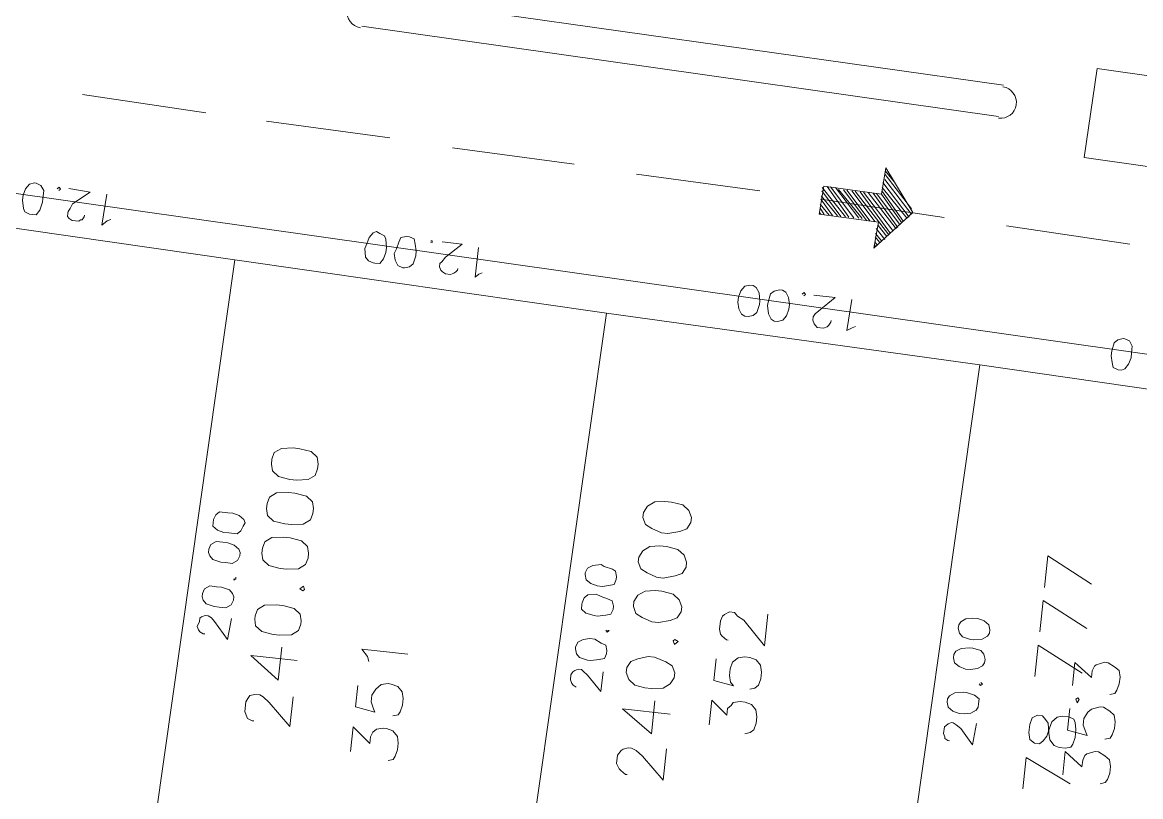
# Model space of a CAD drawing. Header units: metres. Extents: x -977055 to 805873, y -1033982 to 242021.
# Drawn here: x 2740.82 to 2776.64, y 906.28 to 931.07 of the extents above; entities that cross this region are included whole.
import ezdxf

# ---------------------------------------------------------------- set-up
doc = ezdxf.new("R2010")
doc.units = ezdxf.units.M
for name, color, linetype in [('PDF_acera', 7, 'Continuous'), ('PDF_areas por lote', 7, 'Continuous'), ('PDF_COTAS', 7, 'Continuous'), ('PDF_Garita', 7, 'Continuous'), ('PDF_linea de centro', 7, 'Continuous'), ('PDF_LOTES', 7, 'Continuous'), ('PDF_No. lotes', 7, 'Continuous'), ('PDF_VIAS', 7, 'Continuous')]:
    doc.layers.add(name, color=color, linetype=linetype)

# ---------------------------------------------------------------- blocks, each defined once
blk = doc.blocks.new('CALLE')
at = {"layer": 'PDF_acera', "lineweight": 9}
for points in [[(-111.724704, -292.584096), (-109.184544, -217.903392), (-107.787456, -216.633312), (-76.755168, -217.691712), (-75.442752, -219.046464), (-77.89824, -291.102336), (-78.787296, -291.06)], [(-71.632512, -267.648192), (-72.18288, -284.032224)], [(-70.828128, -267.648192), (-71.378496, -284.07456)]]:
    blk.add_lwpolyline(points, dxfattribs=at)
for centre, start, end in [((-71.272656, -267.627024), 358.0499567, 178.0499213), ((-71.823024, -284.053392), 178.0499567, 358.0499213)]:
    blk.add_arc(centre, 0.402192, start, end, dxfattribs=at)
at = {"layer": 'PDF_areas por lote', "lineweight": 9}
for points in [[(-89.54064, -266.801472), (-89.54064, -266.759136), (-89.498304, -266.632128), (-89.413632, -266.589792), (-89.32896, -266.547456), (-89.074944, -266.547456), (-88.990272, -266.589792), (-88.9056, -266.632128), (-88.863264, -266.759136), (-88.863264, -266.886144), (-88.9056, -266.970816), (-89.032608, -267.14016), (-89.582976, -267.732864), (-88.820928, -267.732864)], [(-87.889536, -267.732864), (-87.889536, -266.547456), (-88.439904, -267.309504), (-87.593184, -267.309504)], [(-89.879328, -276.411744), (-89.879328, -276.369408), (-89.794656, -276.2424), (-89.75232, -276.200064), (-89.625312, -276.115392), (-89.413632, -276.115392), (-89.286624, -276.200064), (-89.244288, -276.2424), (-89.201952, -276.369408), (-89.201952, -276.45408), (-89.244288, -276.581088), (-89.371296, -276.750432), (-89.921664, -277.343136), (-89.11728, -277.343136)], [(-88.228224, -277.343136), (-88.228224, -276.115392), (-88.778592, -276.919776), (-87.931872, -276.919776)], [(-88.9056, -287.67312), (-88.355232, -286.487712), (-89.159616, -286.487712)], [(-86.069088, -287.67312), (-85.476384, -286.487712), (-86.280768, -286.487712)], [(-84.926016, -287.67312), (-84.333312, -286.487712), (-85.137696, -286.487712)], [(-83.782944, -287.67312), (-83.19024, -286.487712), (-83.994624, -286.487712)]]:
    blk.add_lwpolyline(points, dxfattribs=at)
for points in [[(-86.958144, -266.547456), (-87.127488, -266.589792), (-87.254496, -266.759136), (-87.296832, -267.055488), (-87.296832, -267.224832), (-87.254496, -267.521184), (-87.127488, -267.690528), (-86.958144, -267.732864), (-86.873472, -267.732864), (-86.704128, -267.690528), (-86.57712, -267.521184), (-86.534784, -267.224832), (-86.534784, -267.055488), (-86.57712, -266.759136), (-86.704128, -266.589792), (-86.873472, -266.547456)], [(-85.264704, -266.547456), (-85.434048, -266.589792), (-85.561056, -266.759136), (-85.603392, -267.055488), (-85.603392, -267.224832), (-85.561056, -267.521184), (-85.434048, -267.690528), (-85.264704, -267.732864), (-85.137696, -267.732864), (-84.968352, -267.690528), (-84.841344, -267.521184), (-84.799008, -267.224832), (-84.799008, -267.055488), (-84.841344, -266.759136), (-84.968352, -266.589792), (-85.137696, -266.547456)], [(-84.121632, -266.547456), (-84.290976, -266.589792), (-84.417984, -266.759136), (-84.46032, -267.055488), (-84.46032, -267.224832), (-84.417984, -267.521184), (-84.290976, -267.690528), (-84.121632, -267.732864), (-83.994624, -267.732864), (-83.82528, -267.690528), (-83.698272, -267.521184), (-83.655936, -267.224832), (-83.655936, -267.055488), (-83.698272, -266.759136), (-83.82528, -266.589792), (-83.994624, -266.547456)], [(-82.97856, -266.547456), (-83.147904, -266.589792), (-83.274912, -266.759136), (-83.317248, -267.055488), (-83.317248, -267.224832), (-83.274912, -267.521184), (-83.147904, -267.690528), (-82.97856, -267.732864), (-82.851552, -267.732864), (-82.682208, -267.690528), (-82.5552, -267.521184), (-82.512864, -267.224832), (-82.512864, -267.055488), (-82.5552, -266.759136), (-82.682208, -266.589792), (-82.851552, -266.547456)], [(-86.069088, -267.605856), (-86.111424, -267.690528), (-86.069088, -267.732864), (-85.984416, -267.690528)], [(-87.296832, -276.115392), (-87.466176, -276.200064), (-87.593184, -276.369408), (-87.63552, -276.623424), (-87.63552, -276.792768), (-87.593184, -277.08912), (-87.466176, -277.258464), (-87.296832, -277.343136), (-87.169824, -277.343136), (-87.00048, -277.258464), (-86.915808, -277.08912), (-86.831136, -276.792768), (-86.831136, -276.623424), (-86.915808, -276.369408), (-87.00048, -276.200064), (-87.169824, -276.115392)], [(-85.603392, -276.115392), (-85.772736, -276.200064), (-85.857408, -276.369408), (-85.94208, -276.623424), (-85.94208, -276.792768), (-85.857408, -277.08912), (-85.772736, -277.258464), (-85.603392, -277.343136), (-85.476384, -277.343136), (-85.30704, -277.258464), (-85.180032, -277.08912), (-85.137696, -276.792768), (-85.137696, -276.623424), (-85.180032, -276.369408), (-85.30704, -276.200064), (-85.476384, -276.115392)], [(-84.46032, -276.115392), (-84.629664, -276.200064), (-84.714336, -276.369408), (-84.799008, -276.623424), (-84.799008, -276.792768), (-84.714336, -277.08912), (-84.629664, -277.258464), (-84.46032, -277.343136), (-84.333312, -277.343136), (-84.163968, -277.258464), (-84.03696, -277.08912), (-83.994624, -276.792768), (-83.994624, -276.623424), (-84.03696, -276.369408), (-84.163968, -276.200064), (-84.333312, -276.115392)], [(-83.317248, -276.115392), (-83.486592, -276.200064), (-83.571264, -276.369408), (-83.655936, -276.623424), (-83.655936, -276.792768), (-83.571264, -277.08912), (-83.486592, -277.258464), (-83.317248, -277.343136), (-83.19024, -277.343136), (-83.020896, -277.258464), (-82.893888, -277.08912), (-82.851552, -276.792768), (-82.851552, -276.623424), (-82.893888, -276.369408), (-83.020896, -276.200064), (-83.19024, -276.115392)], [(-86.36544, -277.216128), (-86.450112, -277.258464), (-86.36544, -277.343136), (-86.323104, -277.258464)], [(-87.720192, -286.487712), (-87.889536, -286.530048), (-87.974208, -286.657056), (-87.974208, -286.784064), (-87.889536, -286.868736), (-87.762528, -286.953408), (-87.550848, -286.995744), (-87.381504, -287.03808), (-87.254496, -287.165088), (-87.21216, -287.292096), (-87.21216, -287.46144), (-87.254496, -287.588448), (-87.339168, -287.630784), (-87.508512, -287.67312), (-87.720192, -287.67312), (-87.889536, -287.630784), (-87.974208, -287.588448), (-88.016544, -287.46144), (-88.016544, -287.292096), (-87.974208, -287.165088), (-87.8472, -287.03808), (-87.677856, -286.995744), (-87.42384, -286.953408), (-87.339168, -286.868736), (-87.254496, -286.784064), (-87.254496, -286.657056), (-87.339168, -286.530048), (-87.508512, -286.487712)], [(-86.746464, -287.588448), (-86.831136, -287.630784), (-86.746464, -287.67312), (-86.704128, -287.630784)]]:
    blk.add_lwpolyline(points, close=True, dxfattribs=at)
at = {"layer": 'PDF_COTAS', "lineweight": 9}
for points in [[(-77.305536, -259.816032), (-77.305536, -259.900704), (-77.178528, -259.985376), (-76.966848, -260.027712), (-76.882176, -260.027712), (-76.670496, -260.027712), (-76.543488, -259.94304), (-76.501152, -259.816032), (-76.501152, -259.773696), (-76.543488, -259.646688), (-76.670496, -259.562016), (-76.83984, -259.51968), (-76.966848, -259.51968), (-77.178528, -259.562016), (-77.2632, -259.604352), (-77.305536, -259.73136)], [(-87.00048, -265.954752), (-87.550848, -265.912416), (-87.127488, -265.531392), (-87.042816, -265.44672), (-87.00048, -265.362048), (-87.00048, -265.277376), (-87.042816, -265.192704), (-87.085152, -265.150368), (-87.169824, -265.150368), (-87.296832, -265.108032), (-87.381504, -265.150368), (-87.42384, -265.192704), (-87.466176, -265.277376), (-87.466176, -265.319712), (-87.466176, -265.277376), (-87.42384, -265.192704), (-87.381504, -265.150368), (-87.296832, -265.108032), (-87.169824, -265.150368), (-87.085152, -265.150368), (-87.042816, -265.192704), (-87.00048, -265.277376), (-87.00048, -265.362048), (-87.042816, -265.44672), (-87.127488, -265.531392), (-87.550848, -265.912416)], [(-86.534784, -265.150368), (-86.619456, -265.192704), (-86.704128, -265.277376), (-86.746464, -265.489056), (-86.746464, -265.616064), (-86.746464, -265.785408), (-86.661792, -265.912416), (-86.534784, -265.954752), (-86.450112, -265.954752), (-86.36544, -265.912416), (-86.280768, -265.827744), (-86.238432, -265.616064), (-86.238432, -265.489056), (-86.238432, -265.319712), (-86.323104, -265.192704), (-86.450112, -265.150368)], [(-86.534784, -265.150368), (-86.619456, -265.192704), (-86.704128, -265.277376), (-86.746464, -265.489056), (-86.746464, -265.616064), (-86.746464, -265.785408), (-86.661792, -265.912416), (-86.534784, -265.954752), (-86.450112, -265.954752), (-86.36544, -265.912416), (-86.280768, -265.827744), (-86.238432, -265.616064), (-86.238432, -265.489056), (-86.238432, -265.319712), (-86.323104, -265.192704), (-86.450112, -265.150368)], [(-85.391712, -265.192704), (-85.476384, -265.23504), (-85.561056, -265.319712), (-85.603392, -265.531392), (-85.603392, -265.6584), (-85.603392, -265.827744), (-85.51872, -265.954752), (-85.391712, -265.997088), (-85.30704, -265.997088), (-85.222368, -265.954752), (-85.137696, -265.827744), (-85.09536, -265.6584), (-85.09536, -265.531392), (-85.09536, -265.362048), (-85.180032, -265.23504), (-85.30704, -265.192704)], [(-85.391712, -265.192704), (-85.476384, -265.23504), (-85.561056, -265.319712), (-85.603392, -265.531392), (-85.603392, -265.6584), (-85.603392, -265.827744), (-85.51872, -265.954752), (-85.391712, -265.997088), (-85.30704, -265.997088), (-85.222368, -265.954752), (-85.137696, -265.827744), (-85.09536, -265.6584), (-85.09536, -265.531392), (-85.09536, -265.362048), (-85.180032, -265.23504), (-85.30704, -265.192704)], [(-84.629664, -265.23504), (-84.714336, -265.23504), (-84.799008, -265.362048), (-84.841344, -265.531392), (-84.841344, -265.6584), (-84.841344, -265.87008), (-84.756672, -265.954752), (-84.629664, -265.997088), (-84.544992, -266.039424), (-84.46032, -265.997088), (-84.375648, -265.87008), (-84.333312, -265.700736), (-84.333312, -265.573728), (-84.333312, -265.362048), (-84.417984, -265.277376), (-84.544992, -265.23504)], [(-84.629664, -265.23504), (-84.714336, -265.23504), (-84.799008, -265.362048), (-84.841344, -265.531392), (-84.841344, -265.6584), (-84.841344, -265.87008), (-84.756672, -265.954752), (-84.629664, -265.997088), (-84.544992, -266.039424), (-84.46032, -265.997088), (-84.375648, -265.87008), (-84.333312, -265.700736), (-84.333312, -265.573728), (-84.333312, -265.362048), (-84.417984, -265.277376), (-84.544992, -265.23504)], [(-85.94208, -265.954752), (-85.984416, -265.954752), (-86.026752, -265.912416), (-85.984416, -265.912416), (-86.026752, -265.912416), (-85.984416, -265.954752)], [(-77.601888, -268.62192), (-77.601888, -268.748928), (-77.47488, -268.8336), (-77.305536, -268.875936), (-77.178528, -268.875936), (-76.966848, -268.8336), (-76.882176, -268.791264), (-76.83984, -268.664256), (-76.797504, -268.579584), (-76.83984, -268.494912), (-76.966848, -268.41024), (-77.136192, -268.367904), (-77.2632, -268.325568), (-77.47488, -268.367904), (-77.559552, -268.452576), (-77.601888, -268.579584)], [(-77.644224, -269.383968), (-77.601888, -269.510976), (-77.517216, -269.595648), (-77.305536, -269.637984), (-77.178528, -269.637984), (-77.009184, -269.595648), (-76.882176, -269.553312), (-76.83984, -269.426304), (-76.83984, -269.341632), (-76.882176, -269.214624), (-77.009184, -269.172288), (-77.178528, -269.129952), (-77.305536, -269.087616), (-77.47488, -269.129952), (-77.601888, -269.214624), (-77.644224, -269.341632)], [(-87.339168, -275.522688), (-87.8472, -275.522688), (-87.466176, -275.141664), (-87.381504, -275.014656), (-87.339168, -274.97232), (-87.339168, -274.887648), (-87.381504, -274.802976), (-87.42384, -274.76064), (-87.508512, -274.718304), (-87.63552, -274.718304), (-87.720192, -274.76064), (-87.762528, -274.802976), (-87.804864, -274.887648), (-87.762528, -274.802976), (-87.720192, -274.76064), (-87.63552, -274.718304), (-87.508512, -274.718304), (-87.42384, -274.76064), (-87.381504, -274.802976), (-87.339168, -274.887648), (-87.339168, -274.97232), (-87.381504, -275.014656), (-87.466176, -275.141664), (-87.8472, -275.522688)], [(-86.831136, -274.76064), (-86.958144, -274.802976), (-87.042816, -274.887648), (-87.085152, -275.099328), (-87.085152, -275.184), (-87.042816, -275.39568), (-87.00048, -275.522688), (-86.873472, -275.565024), (-86.7888, -275.565024), (-86.661792, -275.522688), (-86.619456, -275.39568), (-86.534784, -275.226336), (-86.534784, -275.099328), (-86.57712, -274.929984), (-86.661792, -274.802976), (-86.7888, -274.76064)], [(-86.831136, -274.76064), (-86.958144, -274.802976), (-87.042816, -274.887648), (-87.085152, -275.099328), (-87.085152, -275.184), (-87.042816, -275.39568), (-87.00048, -275.522688), (-86.873472, -275.565024), (-86.7888, -275.565024), (-86.661792, -275.522688), (-86.619456, -275.39568), (-86.534784, -275.226336), (-86.534784, -275.099328), (-86.57712, -274.929984), (-86.661792, -274.802976), (-86.7888, -274.76064)], [(-85.688064, -274.802976), (-85.815072, -274.802976), (-85.899744, -274.929984), (-85.94208, -275.141664), (-85.94208, -275.226336), (-85.899744, -275.438016), (-85.857408, -275.565024), (-85.7304, -275.60736), (-85.645728, -275.60736), (-85.51872, -275.565024), (-85.476384, -275.438016), (-85.434048, -275.268672), (-85.391712, -275.141664), (-85.434048, -274.929984), (-85.51872, -274.845312), (-85.645728, -274.802976)], [(-85.688064, -274.802976), (-85.815072, -274.802976), (-85.899744, -274.929984), (-85.94208, -275.141664), (-85.94208, -275.226336), (-85.899744, -275.438016), (-85.857408, -275.565024), (-85.7304, -275.60736), (-85.645728, -275.60736), (-85.51872, -275.565024), (-85.476384, -275.438016), (-85.434048, -275.268672), (-85.391712, -275.141664), (-85.434048, -274.929984), (-85.51872, -274.845312), (-85.645728, -274.802976)], [(-84.926016, -274.802976), (-85.053024, -274.845312), (-85.137696, -274.97232), (-85.180032, -275.141664), (-85.180032, -275.268672), (-85.137696, -275.438016), (-85.09536, -275.565024), (-84.968352, -275.60736), (-84.88368, -275.60736), (-84.756672, -275.565024), (-84.714336, -275.480352), (-84.672, -275.268672), (-84.629664, -275.184), (-84.672, -274.97232), (-84.756672, -274.845312), (-84.88368, -274.802976)], [(-84.926016, -274.802976), (-85.053024, -274.845312), (-85.137696, -274.97232), (-85.180032, -275.141664), (-85.180032, -275.268672), (-85.137696, -275.438016), (-85.09536, -275.565024), (-84.968352, -275.60736), (-84.88368, -275.60736), (-84.756672, -275.565024), (-84.714336, -275.480352), (-84.672, -275.268672), (-84.629664, -275.184), (-84.672, -274.97232), (-84.756672, -274.845312), (-84.88368, -274.802976)], [(-86.280768, -275.522688), (-86.280768, -275.565024), (-86.323104, -275.522688), (-86.280768, -275.480352), (-86.323104, -275.522688), (-86.280768, -275.565024)], [(-77.940576, -278.232192), (-77.89824, -278.3592), (-77.813568, -278.443872), (-77.601888, -278.486208), (-77.517216, -278.486208), (-77.305536, -278.443872), (-77.178528, -278.3592), (-77.136192, -278.274528), (-77.136192, -278.189856), (-77.178528, -278.062848), (-77.305536, -277.978176), (-77.47488, -277.93584), (-77.601888, -277.93584), (-77.771232, -277.978176), (-77.89824, -278.062848), (-77.940576, -278.14752)], [(-77.982912, -278.99424), (-77.940576, -279.121248), (-77.813568, -279.20592), (-77.644224, -279.248256), (-77.517216, -279.248256), (-77.347872, -279.20592), (-77.220864, -279.121248), (-77.178528, -279.036576), (-77.178528, -278.951904), (-77.220864, -278.824896), (-77.305536, -278.740224), (-77.517216, -278.697888), (-77.601888, -278.697888), (-77.813568, -278.740224), (-77.940576, -278.824896), (-77.982912, -278.909568)], [(-87.63552, -285.13296), (-88.185888, -285.090624), (-87.804864, -284.751936), (-87.720192, -284.624928), (-87.677856, -284.540256), (-87.677856, -284.49792), (-87.720192, -284.413248), (-87.762528, -284.370912), (-87.804864, -284.328576), (-87.974208, -284.328576), (-88.05888, -284.370912), (-88.101216, -284.370912), (-88.143552, -284.455584), (-88.143552, -284.49792), (-88.143552, -284.455584), (-88.101216, -284.370912), (-88.05888, -284.370912), (-87.974208, -284.328576), (-87.804864, -284.328576), (-87.762528, -284.370912), (-87.720192, -284.413248), (-87.677856, -284.49792), (-87.677856, -284.540256), (-87.720192, -284.624928), (-87.804864, -284.751936), (-88.185888, -285.090624)], [(-87.169824, -284.328576), (-87.296832, -284.370912), (-87.381504, -284.49792), (-87.42384, -284.667264), (-87.42384, -284.794272), (-87.381504, -284.963616), (-87.296832, -285.090624), (-87.21216, -285.13296), (-87.127488, -285.13296), (-87.00048, -285.13296), (-86.915808, -285.005952), (-86.873472, -284.794272), (-86.873472, -284.7096), (-86.915808, -284.49792), (-87.00048, -284.370912), (-87.085152, -284.328576)], [(-87.169824, -284.328576), (-87.296832, -284.370912), (-87.381504, -284.49792), (-87.42384, -284.667264), (-87.42384, -284.794272), (-87.381504, -284.963616), (-87.296832, -285.090624), (-87.21216, -285.13296), (-87.127488, -285.13296), (-87.00048, -285.13296), (-86.915808, -285.005952), (-86.873472, -284.794272), (-86.873472, -284.7096), (-86.915808, -284.49792), (-87.00048, -284.370912), (-87.085152, -284.328576)], [(-86.026752, -284.370912), (-86.15376, -284.413248), (-86.238432, -284.540256), (-86.280768, -284.7096), (-86.280768, -284.836608), (-86.238432, -285.005952), (-86.15376, -285.13296), (-86.069088, -285.175296), (-85.984416, -285.175296), (-85.857408, -285.13296), (-85.772736, -285.048288), (-85.7304, -284.836608), (-85.7304, -284.751936), (-85.772736, -284.540256), (-85.857408, -284.413248), (-85.94208, -284.370912)], [(-86.026752, -284.370912), (-86.15376, -284.413248), (-86.238432, -284.540256), (-86.280768, -284.7096), (-86.280768, -284.836608), (-86.238432, -285.005952), (-86.15376, -285.13296), (-86.069088, -285.175296), (-85.984416, -285.175296), (-85.857408, -285.13296), (-85.772736, -285.048288), (-85.7304, -284.836608), (-85.7304, -284.751936), (-85.772736, -284.540256), (-85.857408, -284.413248), (-85.94208, -284.370912)], [(-85.264704, -284.413248), (-85.391712, -284.455584), (-85.476384, -284.540256), (-85.51872, -284.751936), (-85.51872, -284.836608), (-85.476384, -285.048288), (-85.391712, -285.175296), (-85.30704, -285.217632), (-85.222368, -285.217632), (-85.09536, -285.175296), (-85.010688, -285.048288), (-84.968352, -284.878944), (-84.968352, -284.751936), (-85.010688, -284.582592), (-85.09536, -284.455584), (-85.180032, -284.413248)], [(-85.264704, -284.413248), (-85.391712, -284.455584), (-85.476384, -284.540256), (-85.51872, -284.751936), (-85.51872, -284.836608), (-85.476384, -285.048288), (-85.391712, -285.175296), (-85.30704, -285.217632), (-85.222368, -285.217632), (-85.09536, -285.175296), (-85.010688, -285.048288), (-84.968352, -284.878944), (-84.968352, -284.751936), (-85.010688, -284.582592), (-85.09536, -284.455584), (-85.180032, -284.413248)], [(-86.57712, -285.13296), (-86.619456, -285.175296), (-86.661792, -285.13296), (-86.619456, -285.090624), (-86.661792, -285.13296), (-86.619456, -285.175296)], [(-78.279264, -287.842464), (-78.236928, -287.927136), (-78.10992, -288.011808), (-77.940576, -288.054144), (-77.813568, -288.054144), (-77.644224, -288.054144), (-77.517216, -287.969472), (-77.47488, -287.842464), (-77.47488, -287.800128), (-77.517216, -287.67312), (-77.601888, -287.588448), (-77.813568, -287.546112), (-77.940576, -287.546112), (-78.10992, -287.588448), (-78.236928, -287.630784), (-78.279264, -287.757792)]]:
    blk.add_lwpolyline(points, close=True, dxfattribs=at)
for points in [[(-76.62816, -260.408736), (-76.585824, -260.451072), (-76.543488, -260.408736), (-76.585824, -260.3664)], [(-77.178528, -261.128448), (-77.220864, -261.128448), (-77.305536, -261.086112), (-77.305536, -261.043776), (-77.347872, -261.00144), (-77.347872, -260.832096), (-77.305536, -260.747424), (-77.2632, -260.705088), (-77.178528, -260.705088), (-77.136192, -260.705088), (-77.05152, -260.747424), (-76.924512, -260.78976), (-76.585824, -261.21312), (-76.543488, -260.662752)], [(-77.220864, -261.805824), (-77.2632, -261.721152), (-77.390208, -261.594144), (-76.585824, -261.63648)], [(-76.924512, -269.976672), (-76.924512, -270.019008), (-76.882176, -270.019008), (-76.882176, -269.976672)], [(-77.517216, -270.73872), (-77.559552, -270.73872), (-77.601888, -270.696384), (-77.644224, -270.654048), (-77.68656, -270.569376), (-77.68656, -270.442368), (-77.644224, -270.357696), (-77.601888, -270.31536), (-77.517216, -270.273024), (-77.432544, -270.273024), (-77.390208, -270.31536), (-77.2632, -270.400032), (-76.882176, -270.781056), (-76.882176, -270.273024)], [(-77.559552, -271.37376), (-77.601888, -271.289088), (-77.68656, -271.204416), (-76.924512, -271.204416)], [(-77.2632, -279.586944), (-77.220864, -279.62928), (-77.178528, -279.586944), (-77.220864, -279.544608)], [(-77.813568, -280.348992), (-77.855904, -280.348992), (-77.940576, -280.306656), (-77.982912, -280.26432), (-78.025248, -280.179648), (-78.025248, -280.010304), (-77.982912, -279.967968), (-77.940576, -279.925632), (-77.855904, -279.883296), (-77.771232, -279.883296), (-77.68656, -279.925632), (-77.601888, -280.010304), (-77.220864, -280.391328), (-77.220864, -279.84096)], [(-77.89824, -280.984032), (-77.940576, -280.89936), (-78.025248, -280.772352), (-77.220864, -280.814688)]]:
    blk.add_lwpolyline(points, dxfattribs=at)
at = {"layer": 'PDF_Garita', "lineweight": 20}
blk.add_lwpolyline([(-71.039808, -295.801632), (-70.955136, -293.769504), (-65.40912, -293.938848), (-65.324448, -291.525696), (-70.870464, -291.356352), (-70.70112, -286.40304), (-72.987264, -286.318368), (-73.156608, -291.27168), (-78.702624, -291.06), (-78.787296, -293.473152), (-73.24128, -293.684832), (-73.325952, -295.71696)], dxfattribs=at)
at = {"layer": 'PDF_linea de centro', "lineweight": 9}
for points in [[(-74.257344, -263.922624), (-74.130336, -260.747424)], [(-74.384352, -268.664256), (-74.29968, -265.489056)], [(-74.553696, -273.405888), (-74.469024, -270.273024)], [(-74.72304, -278.189856), (-74.638368, -275.014656)], [(-74.892384, -282.931488), (-74.765376, -279.756288)], [(-75.061728, -287.715456), (-74.93472, -284.540256)]]:
    blk.add_lwpolyline(points, dxfattribs=at)
at = {"layer": 'PDF_LOTES', "lineweight": 20}
for points in [[(-93.56256, -254.905056), (-93.901248, -264.515328), (-77.89824, -265.065696), (-77.559552, -255.455424)], [(-93.901248, -264.515328), (-94.1976, -274.083264), (-78.236928, -274.633632), (-77.89824, -265.065696)], [(-94.1976, -274.083264), (-94.536288, -283.693536), (-78.53328, -284.243904), (-78.236928, -274.633632)], [(-94.536288, -283.693536), (-94.959648, -294.277536), (-78.95664, -295.886304), (-78.53328, -284.243904)]]:
    blk.add_lwpolyline(points, close=True, dxfattribs=at)
at = {"layer": 'PDF_No. lotes', "lineweight": 20}
for points in [[(-90.048672, -269.341632), (-89.413632, -269.341632), (-89.794656, -269.807328), (-89.625312, -269.807328), (-89.498304, -269.849664), (-89.413632, -269.934336), (-89.371296, -270.10368), (-89.371296, -270.188352), (-89.413632, -270.357696), (-89.54064, -270.484704), (-89.709984, -270.52704), (-89.879328, -270.52704), (-90.048672, -270.484704), (-90.133344, -270.442368), (-90.17568, -270.31536)], [(-88.355232, -269.341632), (-88.9056, -269.341632), (-88.990272, -269.849664), (-88.9056, -269.807328), (-88.736256, -269.722656), (-88.566912, -269.722656), (-88.397568, -269.807328), (-88.27056, -269.934336), (-88.228224, -270.10368), (-88.228224, -270.188352), (-88.27056, -270.357696), (-88.397568, -270.484704), (-88.566912, -270.52704), (-88.736256, -270.52704), (-88.9056, -270.484704), (-88.990272, -270.442368), (-89.032608, -270.31536)], [(-87.720192, -269.553312), (-87.593184, -269.510976), (-87.42384, -269.341632), (-87.42384, -270.52704)], [(-88.397568, -278.3592), (-87.762528, -278.3592), (-88.101216, -278.78256), (-87.931872, -278.78256), (-87.8472, -278.867232), (-87.762528, -278.909568), (-87.720192, -279.078912), (-87.720192, -279.20592), (-87.762528, -279.375264), (-87.889536, -279.502272), (-88.05888, -279.544608), (-88.228224, -279.544608), (-88.397568, -279.502272), (-88.48224, -279.4176), (-88.524576, -279.290592)], [(-86.704128, -278.3592), (-87.254496, -278.3592), (-87.339168, -278.867232), (-87.254496, -278.78256), (-87.085152, -278.740224), (-86.915808, -278.740224), (-86.746464, -278.78256), (-86.619456, -278.909568), (-86.57712, -279.078912), (-86.57712, -279.20592), (-86.619456, -279.375264), (-86.746464, -279.502272), (-86.915808, -279.544608), (-87.085152, -279.544608), (-87.254496, -279.502272), (-87.339168, -279.4176), (-87.381504, -279.290592)], [(-86.196096, -278.613216), (-86.196096, -278.57088), (-86.111424, -278.443872), (-86.069088, -278.401536), (-85.94208, -278.3592), (-85.7304, -278.3592), (-85.603392, -278.401536), (-85.561056, -278.443872), (-85.476384, -278.57088), (-85.476384, -278.697888), (-85.561056, -278.78256), (-85.645728, -278.951904), (-86.238432, -279.544608), (-85.434048, -279.544608)], [(-88.69392, -287.46144), (-88.101216, -287.46144), (-88.439904, -287.927136), (-88.27056, -287.927136), (-88.143552, -287.969472), (-88.101216, -288.011808), (-88.016544, -288.223488), (-88.016544, -288.30816), (-88.101216, -288.477504), (-88.185888, -288.604512), (-88.355232, -288.646848), (-88.524576, -288.646848), (-88.69392, -288.604512), (-88.778592, -288.562176), (-88.820928, -288.435168)], [(-87.00048, -287.46144), (-87.550848, -287.46144), (-87.63552, -287.969472), (-87.550848, -287.927136), (-87.381504, -287.842464), (-87.21216, -287.842464), (-87.042816, -287.927136), (-86.958144, -288.011808), (-86.873472, -288.223488), (-86.873472, -288.30816), (-86.958144, -288.477504), (-87.042816, -288.604512), (-87.21216, -288.646848), (-87.381504, -288.646848), (-87.550848, -288.604512), (-87.63552, -288.562176), (-87.677856, -288.435168)], [(-86.407776, -287.46144), (-85.815072, -287.46144), (-86.15376, -287.927136), (-85.984416, -287.927136), (-85.857408, -287.969472), (-85.815072, -288.011808), (-85.7304, -288.223488), (-85.7304, -288.30816), (-85.815072, -288.477504), (-85.899744, -288.604512), (-86.069088, -288.646848), (-86.238432, -288.646848), (-86.407776, -288.604512), (-86.492448, -288.562176), (-86.534784, -288.435168)]]:
    blk.add_lwpolyline(points, dxfattribs=at)
at = {"layer": 'PDF_VIAS', "lineweight": 20}
blk.add_lwpolyline([(-75.866112, -281.238048), (-75.188736, -281.280384), (-75.1464, -279.756288), (-74.426688, -279.798624), (-74.469024, -281.280384), (-73.791648, -281.32272), (-74.850048, -282.127104)], close=True, dxfattribs=at)
at = {"layer": 'PDF_VIAS', "lineweight": 9}
for points in [[(-75.104064, -279.756288), (-75.1464, -279.798624)], [(-74.977056, -279.756288), (-75.1464, -279.883296)], [(-74.892384, -279.756288), (-75.1464, -280.010304)], [(-74.765376, -279.756288), (-75.1464, -280.094976)], [(-74.680704, -279.756288), (-75.1464, -280.221984)], [(-74.553696, -279.756288), (-75.1464, -280.306656)], [(-74.469024, -279.756288), (-75.1464, -280.433664)], [(-74.426688, -279.883296), (-75.1464, -280.518336)], [(-74.426688, -279.967968), (-75.1464, -280.645344)], [(-74.469024, -280.306656), (-75.188736, -280.984032)], [(-74.426688, -280.094976), (-75.1464, -280.772352)], [(-74.469024, -280.179648), (-75.1464, -280.857024)], [(-74.469024, -280.603008), (-75.485088, -281.576736)], [(-74.469024, -280.391328), (-75.188736, -281.068704)], [(-74.469024, -280.518336), (-75.188736, -281.195712)], [(-74.469024, -280.730016), (-75.442752, -281.619072)], [(-74.469024, -280.814688), (-75.35808, -281.661408)], [(-74.469024, -280.941696), (-75.315744, -281.74608)], [(-74.469024, -281.068704), (-75.273408, -281.788416)], [(-74.469024, -281.153376), (-75.188736, -281.830752)], [(-75.78144, -281.238048), (-75.823776, -281.280384)], [(-75.696768, -281.238048), (-75.78144, -281.32272)], [(-75.56976, -281.238048), (-75.696768, -281.365056)], [(-75.485088, -281.238048), (-75.654432, -281.407392)], [(-75.35808, -281.238048), (-75.612096, -281.492064)], [(-75.273408, -281.280384), (-75.527424, -281.5344)], [(-74.469024, -281.280384), (-75.1464, -281.873088)], [(-74.384352, -281.280384), (-75.104064, -281.915424)], [(-74.29968, -281.280384), (-75.019392, -282.000096)], [(-74.172672, -281.280384), (-74.977056, -282.042432)], [(-74.088, -281.32272), (-74.892384, -282.084768)], [(-73.960992, -281.32272), (-74.765376, -282.084768)], [(-73.87632, -281.32272), (-74.130336, -281.576736)]]:
    blk.add_lwpolyline(points, dxfattribs=at)

msp = doc.modelspace()

# ---------------------------------------------------------------- block references
at = {"xscale": 1.255773352820658, "yscale": 1.255773352820658, "zscale": 1.255773352820658, "rotation": 83.85573648860341}
msp.add_blockref('CALLE', (2427.15058, 1056.36283, 1015.371), dxfattribs=at)

doc.saveas('drawing.dxf')
